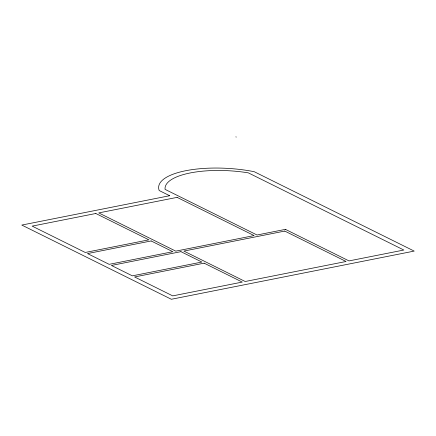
<?xml version="1.0" encoding="UTF-8"?>
<svg xmlns="http://www.w3.org/2000/svg" width="436" height="436" viewBox="0 0 436 436"><rect width="100%" height="100%" fill="white"/><g stroke="black" fill="none" stroke-linecap="round" stroke-linejoin="round"><path stroke-width="0.65" d="M235.963 136.73L236.132 137.16M169.669 195.726L21.8 225.063L171.343 299.27L414.2 251.092L254.188 171.686A69.128 23.075 3.7 0 0 159.2 190.532L169.669 195.726M95.816 213.493L32.16 226.12L85.249 252.466L148.899 239.838L95.816 213.493M177.092 197.372L98.754 212.91L175.768 251.131L254.106 235.587L177.092 197.372M151.145 240.95L87.494 253.578L109.174 264.341L172.83 251.714L151.145 240.95M285.444 229.369L257.044 235.004L165.075 189.366A64.25 21.446 3.7 0 1 248.313 172.852L403.84 250.03L349.002 260.908L285.444 229.369M180.945 251.659L111.42 265.453L132.353 275.841L201.884 262.047L180.945 251.659M284.752 231.069L183.883 251.076L245.196 281.503L346.064 261.491L284.752 231.069M204.124 263.164L134.599 276.958L172.732 295.88L242.258 282.087L204.124 263.164"/></g></svg>
